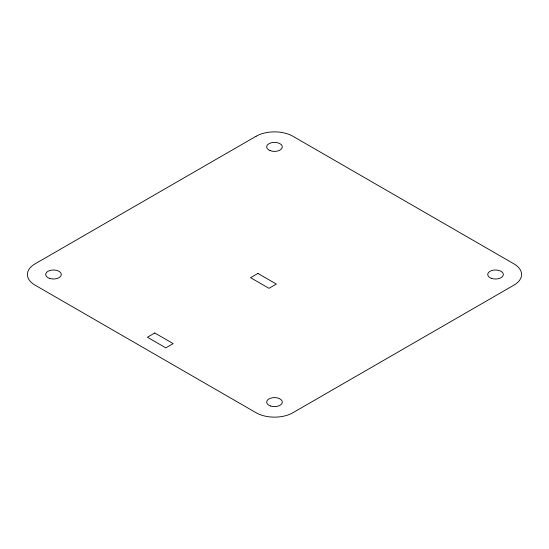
<?xml version="1.0" encoding="UTF-8"?>
<svg xmlns="http://www.w3.org/2000/svg" width="549" height="549" viewBox="0 0 549 549"><rect width="100%" height="100%" fill="white"/><g stroke="black" fill="none" stroke-linecap="round" stroke-linejoin="round"><path stroke-width="0.82" d="M256.081 136.262L35.061 263.863A26.05 15.036 0 0 0 35.061 285.137L256.081 412.738A26.05 15.036 0 0 0 292.919 412.738L513.939 285.137A26.05 15.036 0 0 0 513.939 263.863L292.919 136.262A26.05 15.036 0 0 0 256.081 136.262M154.784 332.989L147.413 337.237L165.832 347.874L173.196 343.619L154.784 332.989M257.92 273.436L250.557 277.691L268.976 288.321L276.339 284.073L257.92 273.436M491.616 278.405A7.816 4.509 0 0 0 503.337 274.5A7.816 4.509 0 0 0 491.616 270.595A7.816 4.509 0 0 0 491.616 278.405M270.595 406.013A7.816 4.509 0 0 0 282.316 402.108A7.816 4.509 0 0 0 270.595 398.197A7.816 4.509 0 0 0 270.595 406.013M49.575 278.405A7.816 4.509 0 0 0 61.296 274.5A7.816 4.509 0 0 0 49.575 270.595A7.816 4.509 0 0 0 49.575 278.405M270.122 150.632A7.816 4.509 0 0 0 282.296 147.214A7.816 4.509 0 0 0 271.082 142.836A7.816 4.509 0 0 0 270.122 150.632"/></g></svg>
